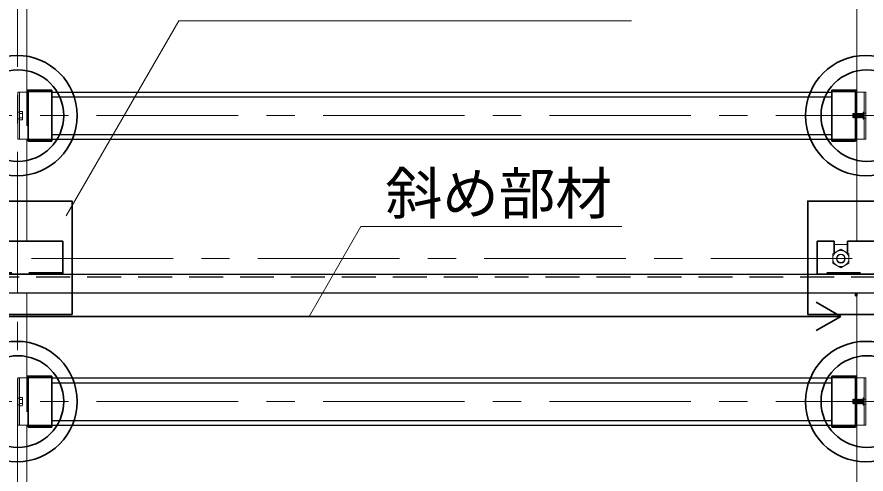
# Model space of a CAD drawing. Units: millimetres at full size, sheet at 1:30; details may follow other scales. Extents: x -5796 to 5910, y -4184 to 4114.
# Drawn here: x 133 to 1033, y 1695 to 2179 of the extents above; entities that cross this region are included whole.
import ezdxf
from ezdxf.enums import TextEntityAlignment as Align

# ---------------------------------------------------------------- set-up
doc = ezdxf.new("R2010")
doc.units = ezdxf.units.MM
doc.header["$LTSCALE"] = 30
doc.linetypes.add('CHAIN1', pattern=[8, 5, -1, 1, -1])
doc.linetypes.add('DASHED1', pattern=[1.8, 1.2, -0.6])
for name, color, linetype, lineweight in [('4-0_中心線', 4, 'CHAIN1', 9), ('4-1_吊り材', 7, 'Continuous', 18), ('4-2_野縁受け', 3, 'Continuous', 18), ('4-3_野縁', 2, 'Continuous', 25), ('4-4_斜め部材', 6, 'Continuous', 35), ('4-6_文字', 7, 'Continuous', 18), ('4-7_金具', 6, 'Continuous', 35), ('4-A_クリップ', 7, 'Continuous', 18), ('4-B_ビス', 3, 'Continuous', 18)]:
    doc.layers.add(name, color=color, linetype=linetype, lineweight=lineweight)
doc.styles.add('ＭＳ ゴシック', font='')
doc.styles.get('ＭＳ ゴシック').set_extended_font_data('MS Gothic')

msp = doc.modelspace()

# ---------------------------------------------------------------- linework, layer by layer
at = {"layer": '4-0_中心線'}
for p, q in [((133.2, 686.31), (133.2, 3310.31)), ((-1222.8, 2074.81), (1318.2, 2074.81)), ((-1051.8, 1923.31), (1489.2, 1923.31)), ((-1222.8, 1771.81), (1318.2, 1771.81))]:
    msp.add_line(p, q, dxfattribs=at)
at = {"layer": '4-1_吊り材'}
for p, q in [((999.2, 1938.31), (1013.2, 1938.31)), ((1014.7, 1918.4), (1014.7, 1928.22)), ((997.7, 1918.4), (1006.2, 1913.5)), ((1006.2, 1913.5), (1014.7, 1918.4))]:
    msp.add_line(p, q, dxfattribs=at)
msp.add_lwpolyline([(997.7, 1918.4), (997.7, 1928.22), (1006.2, 1933.13), (1014.7, 1928.22)], dxfattribs=at)
for radius in [8.5, 4.76]:
    msp.add_circle((1006.2, 1923.31), radius, dxfattribs=at)
at = {"layer": '4-1_吊り材', "linetype": 'DASHED1'}
msp.add_circle((1006.2, 1923.31), 4.25, dxfattribs=at)
at = {"layer": '4-2_野縁受け'}
for p, q in [((143.2, 2099.81), (143.2, 2352.81)), ((1023.2, 2099.81), (1023.2, 2352.81)), ((143.2, 1941.71), (143.2, 2049.81)), ((1023.2, 1941.71), (1023.2, 2049.81)), ((143.2, 1796.81), (143.2, 1886.71)), ((1023.2, 1796.81), (1023.2, 1883.71)), ((143.2, 1493.81), (143.2, 1746.81)), ((1023.2, 1493.81), (1023.2, 1746.81))]:
    msp.add_line(p, q, dxfattribs=at)
at = {"layer": '4-3_野縁'}
for p, q in [((169.7, 2099.81), (996.7, 2099.81)), ((169.7, 2094.81), (996.7, 2094.81)), ((169.7, 2054.81), (996.7, 2054.81)), ((169.7, 2049.81), (996.7, 2049.81)), ((169.7, 1796.81), (996.7, 1796.81)), ((169.7, 1791.81), (996.7, 1791.81)), ((169.7, 1751.81), (996.7, 1751.81)), ((169.7, 1746.81), (996.7, 1746.81))]:
    msp.add_line(p, q, dxfattribs=at)
at = {"layer": '4-4_斜め部材', "color": 2, "lineweight": 25}
msp.add_line((-818.8, 1906.71), (1081.2, 1906.71), dxfattribs=at)
at = {"layer": '4-4_斜め部材', "color": 2, "linetype": 'DASHED1', "lineweight": 25}
msp.add_line((-818.8, 1904.11), (1081.2, 1904.11), dxfattribs=at)
at = {"layer": '4-4_斜め部材'}
for p, q in [((1006.2, 1861.98), (980.22, 1876.98)), ((-793.8, 1861.98), (1006.2, 1861.98)), ((1006.2, 1861.98), (980.22, 1846.98))]:
    msp.add_line(p, q, dxfattribs=at)
at = {"layer": '4-4_斜め部材', "color": 2, "lineweight": 25}
msp.add_lwpolyline([(1081.2, 1886.71), (-818.8, 1886.71), (-818.8, 1906.71)], dxfattribs=at)
at = {"layer": '4-6_文字'}
for p, q in [((304.27, 2175.37), (184.97, 1968.73)), ((304.27, 2175.37), (784.27, 2175.37)), ((497.32, 1957.16), (442.36, 1861.98)), ((497.32, 1957.16), (773.89, 1957.16))]:
    msp.add_line(p, q, dxfattribs=at)
at = {"layer": '4-7_金具'}
for p, q in [((169.7, 2101.86), (143.2, 2101.86)), ((144.7, 2100.26), (143.2, 2100.26)), ((144.7, 2047.73), (144.7, 2101.86)), ((169.7, 2047.73), (169.7, 2101.86)), ((996.7, 2047.73), (996.7, 2101.86)), ((1023.2, 2101.86), (996.7, 2101.86)), ((1021.7, 2077.01), (1021.7, 2101.86)), ((1023.2, 2100.26), (1021.7, 2100.26)), ((1021.7, 2047.73), (1021.7, 2072.71)), ((169.7, 2047.73), (144.7, 2047.73)), ((1021.7, 2047.73), (996.7, 2047.73)), ((181.2, 1941.71), (113.2, 1941.71)), ((181.2, 1941.71), (181.2, 1906.71)), ((981.2, 1941.71), (999.2, 1941.71)), ((981.2, 1941.71), (981.2, 1906.71)), ((999.2, 1929.08), (999.2, 1941.71)), ((1081.2, 1941.71), (1013.2, 1941.71)), ((1013.2, 1929.08), (1013.2, 1941.71)), ((181.2, 1906.71), (81.2, 1906.71)), ((1081.2, 1906.71), (981.2, 1906.71)), ((1021.6, 1883.71), (1021.6, 1886.71)), ((1023.2, 1883.71), (1021.6, 1883.71)), ((1023.2, 1883.71), (1023.2, 1886.71)), ((169.7, 1798.86), (143.2, 1798.86)), ((144.7, 1797.26), (143.2, 1797.26)), ((144.7, 1744.73), (144.7, 1798.86)), ((169.7, 1744.73), (169.7, 1798.86)), ((996.7, 1744.73), (996.7, 1798.86)), ((1023.2, 1798.86), (996.7, 1798.86)), ((1021.7, 1774.01), (1021.7, 1798.86)), ((1023.2, 1797.26), (1021.7, 1797.26)), ((1021.7, 1744.73), (1021.7, 1769.71)), ((169.7, 1744.73), (144.7, 1744.73)), ((1021.7, 1744.73), (996.7, 1744.73))]:
    msp.add_line(p, q, dxfattribs=at)
at = {"layer": '4-7_金具', "linetype": 'DASHED1'}
for p, q in [((169.7, 2100.26), (144.7, 2100.26)), ((1021.7, 2100.26), (996.7, 2100.26)), ((169.7, 2049.33), (144.7, 2049.33)), ((1021.7, 2049.33), (996.7, 2049.33)), ((181.2, 1908.31), (81.2, 1908.31)), ((1081.2, 1908.31), (981.2, 1908.31)), ((169.7, 1797.26), (144.7, 1797.26)), ((1021.7, 1797.26), (996.7, 1797.26)), ((169.7, 1746.33), (144.7, 1746.33)), ((1021.7, 1746.33), (996.7, 1746.33))]:
    msp.add_line(p, q, dxfattribs=at)
at = {"layer": '4-7_金具'}
for points in [[(191.2, 1864.21), (191.2, 1984.21), (71.2, 1984.21), (71.2, 1864.21)], [(1091.2, 1864.21), (1091.2, 1984.21), (971.2, 1984.21), (971.2, 1864.21)]]:
    msp.add_lwpolyline(points, close=True, dxfattribs=at)
for centre, radius in [((132.66, 2074.81), 63.79), ((1032.66, 2074.81), 63.79), ((133.75, 2074.81), 48.52), ((1033.75, 2074.81), 48.52), ((132.66, 1771.81), 63.79), ((1032.66, 1771.81), 63.79), ((133.75, 1771.81), 48.52), ((1033.75, 1771.81), 48.52)]:
    msp.add_circle(centre, radius, dxfattribs=at)
at = {"layer": '4-A_クリップ'}
for p, q in [((144.7, 2099.81), (133.8, 2099.81)), ((133.8, 2099.81), (133.8, 2049.81)), ((135.4, 2099.81), (135.4, 2077.21)), ((1021.7, 2099.81), (1032.6, 2099.81)), ((1031, 2099.81), (1031, 2049.81)), ((1032.6, 2099.81), (1032.6, 2049.81)), ((135.4, 2049.81), (135.4, 2072.71)), ((1029.8, 2078.61), (1031, 2078.61)), ((1029.8, 2078.61), (1029.8, 2071.01)), ((1029.8, 2071.01), (1031, 2071.01)), ((144.7, 2049.81), (133.8, 2049.81)), ((1021.7, 2049.81), (1032.6, 2049.81)), ((144.7, 1796.81), (133.8, 1796.81)), ((133.8, 1796.81), (133.8, 1746.81)), ((135.4, 1796.81), (135.4, 1774.21)), ((1021.7, 1796.81), (1032.6, 1796.81)), ((1031, 1796.81), (1031, 1746.81)), ((1032.6, 1796.81), (1032.6, 1746.81)), ((1029.8, 1775.61), (1031, 1775.61)), ((1029.8, 1775.61), (1029.8, 1768.01)), ((135.4, 1746.81), (135.4, 1769.71)), ((1029.8, 1768.01), (1031, 1768.01)), ((144.7, 1746.81), (133.8, 1746.81)), ((1021.7, 1746.81), (1032.6, 1746.81))]:
    msp.add_line(p, q, dxfattribs=at)
at = {"layer": '4-A_クリップ', "linetype": 'DASHED1'}
for p, q in [((143.2, 2099.81), (143.2, 2049.81)), ((1023.2, 2099.81), (1023.2, 2076.91)), ((135.4, 2078.31), (133.8, 2078.31)), ((135.4, 2071.31), (133.8, 2071.31)), ((1023.2, 2072.51), (1023.2, 2049.81)), ((1029.8, 2077.46), (1032.6, 2077.46)), ((1029.8, 2072.16), (1032.6, 2072.16)), ((143.2, 1796.81), (143.2, 1746.81)), ((1023.2, 1796.81), (1023.2, 1773.91)), ((135.4, 1775.31), (133.8, 1775.31)), ((1029.8, 1774.46), (1032.6, 1774.46)), ((135.4, 1768.31), (133.8, 1768.31)), ((1023.2, 1769.51), (1023.2, 1746.81)), ((1029.8, 1769.16), (1032.6, 1769.16))]:
    msp.add_line(p, q, dxfattribs=at)
at = {"layer": '4-B_ビス'}
for p, q in [((135.4, 2079.24), (138.12, 2079.24)), ((135.4, 2077.21), (135.4, 2072.41)), ((138.12, 2077.03), (135.4, 2077.03)), ((138.12, 2072.59), (135.4, 2072.59)), ((138.12, 2070.38), (135.4, 2070.38)), ((138.76, 2071.48), (138.76, 2078.14)), ((1018.9, 2076.91), (1019.2, 2077.21)), ((1018.9, 2076.91), (1019.2, 2072.71)), ((1018.9, 2076.91), (1018.9, 2072.71)), ((1019.2, 2072.71), (1018.9, 2072.71)), ((1019.2, 2077.21), (1019.5, 2076.91)), ((1019.2, 2072.71), (1019.5, 2072.41)), ((1019.5, 2076.91), (1019.8, 2072.71)), ((1019.5, 2072.41), (1019.8, 2072.71)), ((1019.8, 2076.91), (1020.1, 2072.71)), ((1020.4, 2076.91), (1020.7, 2072.71)), ((1020.7, 2076.91), (1021, 2072.71)), ((1021.3, 2076.91), (1021.6, 2072.71)), ((1021.6, 2076.91), (1021.9, 2072.71)), ((1022.2, 2076.91), (1022.5, 2072.71)), ((1022.2, 2076.91), (1022.5, 2076.91)), ((1022.5, 2076.91), (1022.8, 2077.21)), ((1022.5, 2076.91), (1022.8, 2072.71)), ((1022.8, 2077.21), (1023.1, 2076.91)), ((1023.1, 2076.91), (1023.4, 2072.71)), ((1023.4, 2076.91), (1023.7, 2072.71)), ((1024, 2076.91), (1024.3, 2072.71)), ((1024.3, 2076.91), (1024.6, 2072.71)), ((1024.9, 2076.91), (1025.2, 2072.71)), ((1025.2, 2076.91), (1025.5, 2072.71)), ((1025.8, 2076.91), (1026.1, 2072.71)), ((1026.1, 2076.91), (1026.4, 2072.71)), ((1026.7, 2076.91), (1027, 2072.71)), ((1027, 2076.91), (1027.3, 2072.71)), ((1027.6, 2076.91), (1027.9, 2072.71)), ((1027.9, 2076.91), (1028.2, 2072.71)), ((1028.5, 2076.91), (1028.8, 2072.71)), ((1028.5, 2076.91), (1028.8, 2076.91)), ((1028.8, 2076.91), (1029.1, 2077.21)), ((1028.8, 2076.91), (1029.1, 2072.71)), ((1028.8, 2072.71), (1029.1, 2072.71)), ((1029.1, 2077.21), (1029.4, 2076.91)), ((1029.4, 2076.91), (1029.7, 2072.71)), ((1029.4, 2076.91), (1029.7, 2076.91)), ((1029.7, 2076.91), (1029.8, 2077.01)), ((1029.7, 2076.91), (1029.8, 2075.51)), ((1029.7, 2072.71), (1029.8, 2072.71)), ((135.4, 1776.24), (138.12, 1776.24)), ((135.4, 1774.21), (135.4, 1769.41)), ((138.12, 1774.03), (135.4, 1774.03)), ((138.76, 1768.48), (138.76, 1775.14)), ((1018.9, 1773.91), (1019.2, 1774.21)), ((1018.9, 1773.91), (1019.2, 1769.71)), ((1018.9, 1773.91), (1018.9, 1769.71)), ((1019.2, 1774.21), (1019.5, 1773.91)), ((1019.5, 1773.91), (1019.8, 1769.71)), ((1019.8, 1773.91), (1020.1, 1769.71)), ((1020.4, 1773.91), (1020.7, 1769.71)), ((1020.7, 1773.91), (1021, 1769.71)), ((1021.3, 1773.91), (1021.6, 1769.71)), ((1021.6, 1773.91), (1021.9, 1769.71)), ((1022.2, 1773.91), (1022.5, 1769.71)), ((1022.2, 1773.91), (1022.5, 1773.91)), ((1022.5, 1773.91), (1022.8, 1774.21)), ((1022.5, 1773.91), (1022.8, 1769.71)), ((1022.8, 1774.21), (1023.1, 1773.91)), ((1023.1, 1773.91), (1023.4, 1769.71)), ((1023.4, 1773.91), (1023.7, 1769.71)), ((1024, 1773.91), (1024.3, 1769.71)), ((1024.3, 1773.91), (1024.6, 1769.71)), ((1024.9, 1773.91), (1025.2, 1769.71)), ((1025.2, 1773.91), (1025.5, 1769.71)), ((1025.8, 1773.91), (1026.1, 1769.71)), ((1026.1, 1773.91), (1026.4, 1769.71)), ((1026.7, 1773.91), (1027, 1769.71)), ((1027, 1773.91), (1027.3, 1769.71)), ((1027.6, 1773.91), (1027.9, 1769.71)), ((1027.9, 1773.91), (1028.2, 1769.71)), ((1028.5, 1773.91), (1028.8, 1769.71)), ((1028.5, 1773.91), (1028.8, 1773.91)), ((1028.8, 1773.91), (1029.1, 1774.21)), ((1028.8, 1773.91), (1029.1, 1769.71)), ((1029.1, 1774.21), (1029.4, 1773.91)), ((1029.4, 1773.91), (1029.7, 1769.71)), ((1029.4, 1773.91), (1029.7, 1773.91)), ((1029.7, 1773.91), (1029.8, 1774.01)), ((1029.7, 1773.91), (1029.8, 1772.51)), ((138.12, 1769.59), (135.4, 1769.59)), ((138.12, 1767.38), (135.4, 1767.38)), ((1019.2, 1769.71), (1018.9, 1769.71)), ((1019.2, 1769.71), (1019.5, 1769.41)), ((1019.5, 1769.41), (1019.8, 1769.71)), ((1028.8, 1769.71), (1029.1, 1769.71)), ((1029.7, 1769.71), (1029.8, 1769.71))]:
    msp.add_line(p, q, dxfattribs=at)
for points in [[(1019.5, 2076.91), (1019.8, 2076.91), (1020.1, 2077.21), (1020.4, 2076.91)], [(1019.8, 2072.71), (1020.1, 2072.71), (1020.4, 2072.41), (1020.7, 2072.71)], [(1020.4, 2076.91), (1020.7, 2076.91), (1021, 2077.21), (1021.3, 2076.91)], [(1020.7, 2072.71), (1021, 2072.71), (1021.3, 2072.41), (1021.6, 2072.71)], [(1021.3, 2076.91), (1021.6, 2076.91), (1021.9, 2077.21), (1022.2, 2076.91)], [(1021.6, 2072.71), (1021.9, 2072.71), (1022.2, 2072.41)], [(1022.2, 2072.41), (1022.5, 2072.71), (1022.8, 2072.71)], [(1022.8, 2072.71), (1023.1, 2072.41), (1023.4, 2072.71)], [(1023.1, 2076.91), (1023.4, 2076.91), (1023.7, 2077.21), (1024, 2076.91)], [(1023.4, 2072.71), (1023.7, 2072.71), (1024, 2072.41), (1024.3, 2072.71)], [(1024, 2076.91), (1024.3, 2076.91), (1024.6, 2077.21), (1024.9, 2076.91)], [(1024.3, 2072.71), (1024.6, 2072.71), (1024.9, 2072.41), (1025.2, 2072.71)], [(1024.9, 2076.91), (1025.2, 2076.91), (1025.5, 2077.21), (1025.8, 2076.91)], [(1025.2, 2072.71), (1025.5, 2072.71), (1025.8, 2072.41), (1026.1, 2072.71)], [(1025.8, 2076.91), (1026.1, 2076.91), (1026.4, 2077.21), (1026.7, 2076.91)], [(1026.1, 2072.71), (1026.4, 2072.71), (1026.7, 2072.41), (1027, 2072.71)], [(1026.7, 2076.91), (1027, 2076.91), (1027.3, 2077.21), (1027.6, 2076.91)], [(1027, 2072.71), (1027.3, 2072.71), (1027.6, 2072.41), (1027.9, 2072.71)], [(1027.6, 2076.91), (1027.9, 2076.91), (1028.2, 2077.21), (1028.5, 2076.91)], [(1027.9, 2072.71), (1028.2, 2072.71), (1028.5, 2072.41), (1028.8, 2072.71)], [(1029.1, 2072.71), (1029.4, 2072.41), (1029.7, 2072.71)], [(1019.5, 1773.91), (1019.8, 1773.91), (1020.1, 1774.21), (1020.4, 1773.91)], [(1020.4, 1773.91), (1020.7, 1773.91), (1021, 1774.21), (1021.3, 1773.91)], [(1021.3, 1773.91), (1021.6, 1773.91), (1021.9, 1774.21), (1022.2, 1773.91)], [(1023.1, 1773.91), (1023.4, 1773.91), (1023.7, 1774.21), (1024, 1773.91)], [(1024, 1773.91), (1024.3, 1773.91), (1024.6, 1774.21), (1024.9, 1773.91)], [(1024.9, 1773.91), (1025.2, 1773.91), (1025.5, 1774.21), (1025.8, 1773.91)], [(1025.8, 1773.91), (1026.1, 1773.91), (1026.4, 1774.21), (1026.7, 1773.91)], [(1026.7, 1773.91), (1027, 1773.91), (1027.3, 1774.21), (1027.6, 1773.91)], [(1027.6, 1773.91), (1027.9, 1773.91), (1028.2, 1774.21), (1028.5, 1773.91)], [(1019.8, 1769.71), (1020.1, 1769.71), (1020.4, 1769.41), (1020.7, 1769.71)], [(1020.7, 1769.71), (1021, 1769.71), (1021.3, 1769.41), (1021.6, 1769.71)], [(1021.6, 1769.71), (1021.9, 1769.71), (1022.2, 1769.41)], [(1022.2, 1769.41), (1022.5, 1769.71), (1022.8, 1769.71)], [(1022.8, 1769.71), (1023.1, 1769.41), (1023.4, 1769.71)], [(1023.4, 1769.71), (1023.7, 1769.71), (1024, 1769.41), (1024.3, 1769.71)], [(1024.3, 1769.71), (1024.6, 1769.71), (1024.9, 1769.41), (1025.2, 1769.71)], [(1025.2, 1769.71), (1025.5, 1769.71), (1025.8, 1769.41), (1026.1, 1769.71)], [(1026.1, 1769.71), (1026.4, 1769.71), (1026.7, 1769.41), (1027, 1769.71)], [(1027, 1769.71), (1027.3, 1769.71), (1027.6, 1769.41), (1027.9, 1769.71)], [(1027.9, 1769.71), (1028.2, 1769.71), (1028.5, 1769.41), (1028.8, 1769.71)], [(1029.1, 1769.71), (1029.4, 1769.41), (1029.7, 1769.71)]]:
    msp.add_lwpolyline(points, dxfattribs=at)
for centre, radius, start, end in [((137.48, 2078.14), 1.28, 299.99998, 59.99998), ((134.6, 2074.81), 4.16, 327.79576, 32.20422), ((137.48, 2071.48), 1.28, 299.99998, 60), ((137.48, 1775.14), 1.28, 299.99998, 59.99998), ((134.6, 1771.81), 4.16, 327.79576, 32.20422), ((137.48, 1768.48), 1.28, 299.99998, 60)]:
    msp.add_arc(centre, radius, start, end, dxfattribs=at)

# ---------------------------------------------------------------- texts
at = {"layer": '4-6_文字', "color": 4, "style": 'ＭＳ ゴシック'}
msp.add_text('斜め部材', height=43.99, dxfattribs=at).set_placement((523.55, 1957.16), align=Align.BOTTOM_LEFT)

doc.saveas('drawing.dxf')
